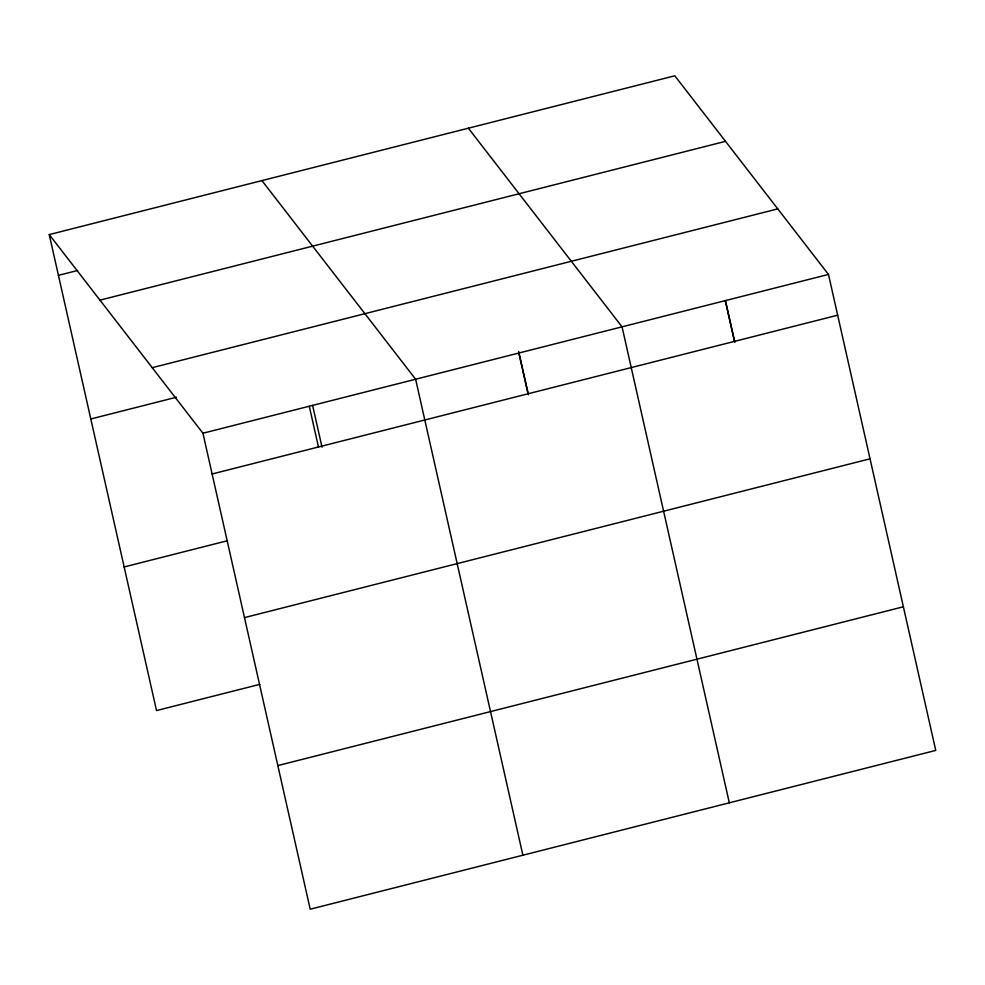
<?xml version="1.0" encoding="UTF-8"?>
<svg xmlns="http://www.w3.org/2000/svg" width="985" height="985" viewBox="0 0 985 985"><rect width="100%" height="100%" fill="white"/><g stroke="black" fill="none" stroke-linecap="round" stroke-linejoin="round"><path stroke-width="1.48" d="M49.25 234.59L674.799 75.796L828.483 274.433L935.75 750.41L310.201 909.204L202.935 433.228L49.25 234.59L156.517 710.567L259.905 684.329M58.435 275.357L77.643 270.481M99.965 300.142L725.514 141.347M152.219 367.676L777.768 208.882M90.805 418.982L176.475 397.226M202.935 433.228L828.483 274.433M212.12 473.982L837.669 315.188M124.147 566.954L227.535 540.703M244.489 617.607L870.038 458.813M277.832 765.579L903.38 606.785M468.367 128.198L622.052 326.835L729.319 802.812M261.936 180.6L415.621 379.237L522.887 855.214M725.452 300.536L734.884 342.386M725.268 300.634L734.453 341.389M518.676 351.448L528.452 394.788M518.836 353.036L528.022 393.791M312.59 405.34L322.021 447.19M309.278 406.226L318.463 446.993"/></g></svg>
